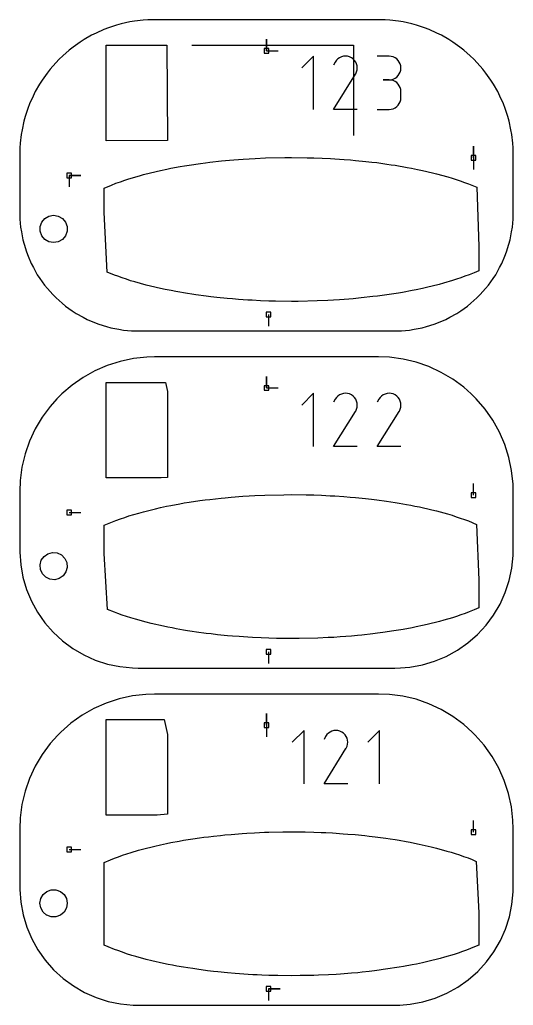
# Model space of a CAD drawing. Extents: x 0 to 570, y 0 to 470.
# Drawn here: x 109.6 to 170.1, y 231.5 to 352.2 of the extents above; entities that cross this region are included whole.
import ezdxf

# ---------------------------------------------------------------- set-up
doc = ezdxf.new("R2010")
doc.units = 0

msp = doc.modelspace()

# ---------------------------------------------------------------- linework, layer by layer
at = {"layer": 'annotation', "color": 1}
for p, q in [((130.699093, 349.084624), (148.12405, 349.084564)), ((139.840742, 348.408601), (139.840742, 349.837351)), ((139.840742, 348.408601), (139.840742, 349.837351)), ((139.840742, 349.837351), (139.840742, 348.408601)), ((148.12405, 349.084564), (150.49905, 349.084574)), ((150.49905, 349.084574), (150.499142, 348.187378)), ((139.840742, 348.408601), (141.269492, 348.408601)), ((150.499142, 348.187378), (150.499082, 338.01899)), ((145.610375, 347.759243), (144.158246, 346.306703)), ((145.610375, 341.227322), (145.610375, 347.759243)), ((148.254707, 347.03292), (148.06423, 346.667532)), ((148.405865, 347.247265), (148.254707, 347.03292)), ((148.587222, 347.426194), (148.405865, 347.247265)), ((148.793261, 347.568273), (148.587222, 347.426194)), ((149.018466, 347.672069), (148.793261, 347.568273)), ((149.257322, 347.73615), (149.018466, 347.672069)), ((149.504313, 347.759083), (149.257322, 347.73615)), ((149.753924, 347.739435), (149.504313, 347.759083)), ((150.000639, 347.675773), (149.753924, 347.739435)), ((150.238942, 347.566664), (150.000639, 347.675773)), ((150.452079, 347.415317), (150.238942, 347.566664)), ((150.238942, 347.566664), (150.238942, 347.566664)), ((150.630284, 347.233701), (150.452079, 347.415317)), ((150.771974, 347.027382), (150.630284, 347.233701)), ((150.875563, 346.801928), (150.771974, 347.027382)), ((150.939467, 346.562903), (150.875563, 346.801928)), ((154.86157, 347.751664), (153.411079, 347.751664)), ((155.122444, 347.728249), (154.86157, 347.751664)), ((155.367917, 347.660769), (155.122444, 347.728249)), ((155.593908, 347.553374), (155.367917, 347.660769)), ((155.796332, 347.410216), (155.593908, 347.553374)), ((155.971107, 347.235444), (155.796332, 347.410216)), ((156.11415, 347.033208), (155.971107, 347.235444)), ((156.221378, 346.807659), (156.11415, 347.033208)), ((156.288709, 346.562947), (156.221378, 346.807659)), ((148.060134, 341.227269), (150.740736, 345.542695)), ((150.740736, 345.542695), (150.74394, 345.54666)), ((150.740736, 345.542695), (150.740736, 345.542695)), ((150.74394, 345.54666), (150.747013, 345.550659)), ((150.747013, 345.550659), (150.749975, 345.554726)), ((150.749975, 345.554726), (150.752846, 345.558894)), ((150.752846, 345.558894), (150.755646, 345.563196)), ((150.755646, 345.563196), (150.758395, 345.567667)), ((150.758395, 345.567667), (150.761114, 345.57234)), ((150.761114, 345.57234), (150.763823, 345.57725)), ((150.763823, 345.57725), (150.766542, 345.582429)), ((150.766542, 345.582429), (150.877224, 345.820071)), ((150.766542, 345.582429), (150.766542, 345.582429)), ((150.877224, 345.820071), (150.941882, 346.066409)), ((150.962102, 346.315875), (150.939467, 346.562903)), ((150.941882, 346.066409), (150.962102, 346.315875)), ((155.971107, 345.367605), (156.11415, 345.570352)), ((156.11415, 345.570352), (156.221378, 345.796615)), ((156.221378, 345.796615), (156.288709, 346.042277)), ((156.312061, 346.303222), (156.288709, 346.562947)), ((156.288709, 346.042277), (156.312061, 346.303222)), ((156.312061, 346.303222), (156.312061, 346.303222)), ((154.86157, 344.850682), (154.1353, 344.850682)), ((154.1353, 344.850682), (154.86157, 344.850682)), ((154.86157, 344.850682), (155.122444, 344.874104)), ((155.122444, 344.827267), (154.86157, 344.850682)), ((154.86157, 344.850682), (154.86157, 344.850682)), ((155.122444, 344.874104), (155.367917, 344.941623)), ((155.367917, 344.759787), (155.122444, 344.827267)), ((155.367917, 344.941623), (155.593908, 345.049124)), ((155.593908, 344.652392), (155.367917, 344.759787)), ((155.593908, 345.049124), (155.796332, 345.19249)), ((155.796332, 344.509234), (155.593908, 344.652392)), ((155.796332, 345.19249), (155.971107, 345.367605)), ((155.971107, 344.334462), (155.796332, 344.509234)), ((156.11415, 344.132226), (155.971107, 344.334462)), ((156.221378, 343.906677), (156.11415, 344.132226)), ((156.288709, 343.661965), (156.221378, 343.906677)), ((156.312061, 343.40224), (156.288709, 343.661965)), ((156.312061, 342.67597), (156.312061, 343.40224)), ((156.312061, 343.40224), (156.312061, 343.40224)), ((155.971107, 341.743579), (156.11415, 341.945801)), ((156.11415, 341.945801), (156.221378, 342.171367)), ((156.221378, 342.171367), (156.288709, 342.416137)), ((156.288709, 342.416137), (156.312061, 342.67597)), ((150.961115, 341.227269), (148.060134, 341.227269)), ((153.411079, 341.227527), (154.86157, 341.227527)), ((154.86157, 341.227527), (155.122444, 341.250929)), ((154.86157, 341.227527), (154.86157, 341.227527)), ((155.122444, 341.250929), (155.367917, 341.318376)), ((155.367917, 341.318376), (155.593908, 341.425726)), ((155.593908, 341.425726), (155.796332, 341.568841)), ((155.796332, 341.568841), (155.971107, 341.743579)), ((165.221245, 335.296268), (165.221245, 336.725018)), ((165.221245, 335.296268), (165.221245, 336.725018)), ((165.221245, 336.725018), (165.221245, 335.296268)), ((165.221245, 335.296268), (165.221245, 333.867518)), ((115.650865, 333.153143), (117.079615, 333.153143)), ((115.650865, 333.153143), (117.079615, 333.153143)), ((117.079615, 333.153143), (115.650865, 333.153143)), ((115.650865, 333.153143), (115.650865, 331.724393)), ((140.072256, 316.089637), (140.072256, 314.660887)), ((139.840742, 307.094957), (139.840742, 308.523707)), ((139.840742, 307.094957), (139.840742, 308.523707)), ((139.840742, 308.523707), (139.840742, 307.094957)), ((139.840742, 307.094957), (141.269492, 307.094957)), ((145.609882, 306.445598), (144.157753, 304.993059)), ((145.609882, 299.913678), (145.609882, 306.445598)), ((148.254214, 305.719275), (148.063737, 305.353888)), ((148.405372, 305.933621), (148.254214, 305.719275)), ((148.586729, 306.112549), (148.405372, 305.933621)), ((148.792767, 306.254628), (148.586729, 306.112549)), ((149.017973, 306.358425), (148.792767, 306.254628)), ((149.256829, 306.422506), (149.017973, 306.358425)), ((149.50382, 306.445439), (149.256829, 306.422506)), ((149.753431, 306.425791), (149.50382, 306.445439)), ((150.000146, 306.362129), (149.753431, 306.425791)), ((150.238449, 306.25302), (150.000146, 306.362129)), ((150.451586, 306.101672), (150.238449, 306.25302)), ((150.238449, 306.25302), (150.238449, 306.25302)), ((150.629791, 305.920056), (150.451586, 306.101672)), ((150.771481, 305.713738), (150.629791, 305.920056)), ((150.87507, 305.488283), (150.771481, 305.713738)), ((153.605652, 305.719275), (153.415175, 305.353888)), ((153.75681, 305.933621), (153.605652, 305.719275)), ((153.938167, 306.112549), (153.75681, 305.933621)), ((154.144206, 306.254628), (153.938167, 306.112549)), ((154.369411, 306.358425), (154.144206, 306.254628)), ((154.608267, 306.422506), (154.369411, 306.358425)), ((154.855258, 306.445439), (154.608267, 306.422506)), ((155.104869, 306.425791), (154.855258, 306.445439)), ((155.351584, 306.362129), (155.104869, 306.425791)), ((155.589887, 306.25302), (155.351584, 306.362129)), ((155.803024, 306.101672), (155.589887, 306.25302)), ((155.589887, 306.25302), (155.589887, 306.25302)), ((155.981229, 305.920056), (155.803024, 306.101672)), ((156.122919, 305.713738), (155.981229, 305.920056)), ((156.226508, 305.488283), (156.122919, 305.713738)), ((150.766049, 304.268784), (150.876731, 304.506427)), ((150.938974, 305.249258), (150.87507, 305.488283)), ((150.876731, 304.506427), (150.941389, 304.752764)), ((150.961609, 305.00223), (150.938974, 305.249258)), ((150.941389, 304.752764), (150.961609, 305.00223)), ((156.117487, 304.268784), (156.228169, 304.506427)), ((156.290412, 305.249258), (156.226508, 305.488283)), ((156.228169, 304.506427), (156.292827, 304.752764)), ((156.313047, 305.00223), (156.290412, 305.249258)), ((156.292827, 304.752764), (156.313047, 305.00223)), ((148.05964, 299.913625), (150.740243, 304.22905)), ((150.740243, 304.22905), (150.743447, 304.233016)), ((150.740243, 304.22905), (150.740243, 304.22905)), ((150.743447, 304.233016), (150.74652, 304.237015)), ((150.74652, 304.237015), (150.749482, 304.241081)), ((150.749482, 304.241081), (150.752353, 304.245249)), ((150.752353, 304.245249), (150.755153, 304.249551)), ((150.755153, 304.249551), (150.757902, 304.254023)), ((150.757902, 304.254023), (150.760621, 304.258696)), ((150.760621, 304.258696), (150.76333, 304.263605)), ((150.76333, 304.263605), (150.766049, 304.268784)), ((150.766049, 304.268784), (150.766049, 304.268784)), ((153.411079, 299.913625), (156.091681, 304.22905)), ((156.091681, 304.22905), (156.094885, 304.233016)), ((156.091681, 304.22905), (156.091681, 304.22905)), ((156.094885, 304.233016), (156.097959, 304.237015)), ((156.097959, 304.237015), (156.10092, 304.241081)), ((156.10092, 304.241081), (156.103791, 304.245249)), ((156.103791, 304.245249), (156.106591, 304.249551)), ((156.106591, 304.249551), (156.10934, 304.254023)), ((156.10934, 304.254023), (156.112059, 304.258696)), ((156.112059, 304.258696), (156.114768, 304.263605)), ((156.114768, 304.263605), (156.117487, 304.268784)), ((156.117487, 304.268784), (156.117487, 304.268784)), ((150.960622, 299.913625), (148.05964, 299.913625)), ((156.312061, 299.913625), (153.411079, 299.913625)), ((165.221245, 293.982624), (165.221245, 295.411374)), ((115.650865, 291.839499), (117.079615, 291.839499)), ((140.072256, 274.775992), (140.072256, 273.347242)), ((139.840742, 265.781312), (139.840742, 267.210062)), ((139.840742, 265.781312), (139.840742, 267.210062)), ((139.840742, 267.210062), (139.840742, 265.781312)), ((139.840742, 265.781312), (139.840742, 264.352562)), ((144.444778, 265.131953), (142.992649, 263.679414)), ((144.444778, 258.600033), (144.444778, 265.131953)), ((147.240268, 264.619976), (147.08911, 264.405631)), ((147.421625, 264.798905), (147.240268, 264.619976)), ((147.627664, 264.940983), (147.421625, 264.798905)), ((147.852869, 265.04478), (147.627664, 264.940983)), ((148.091725, 265.108861), (147.852869, 265.04478)), ((148.338716, 265.131794), (148.091725, 265.108861)), ((148.588327, 265.112146), (148.338716, 265.131794)), ((148.835042, 265.048484), (148.588327, 265.112146)), ((149.073345, 264.939375), (148.835042, 265.048484)), ((149.286482, 264.788028), (149.073345, 264.939375)), ((149.073345, 264.939375), (149.073345, 264.939375)), ((149.464687, 264.606412), (149.286482, 264.788028)), ((149.606377, 264.400093), (149.464687, 264.606412)), ((153.697816, 265.131953), (152.245686, 263.679414)), ((153.697816, 258.600033), (153.697816, 265.131953)), ((147.08911, 264.405631), (146.898633, 264.040243)), ((149.709966, 264.174638), (149.606377, 264.400093)), ((149.77387, 263.935614), (149.709966, 264.174638)), ((149.711627, 263.192782), (149.776285, 263.439119)), ((149.796505, 263.688585), (149.77387, 263.935614)), ((149.776285, 263.439119), (149.796505, 263.688585)), ((146.894537, 258.59998), (149.575139, 262.915406)), ((149.575139, 262.915406), (149.578343, 262.919371)), ((149.575139, 262.915406), (149.575139, 262.915406)), ((149.578343, 262.919371), (149.581417, 262.92337)), ((149.581417, 262.92337), (149.584378, 262.927437)), ((149.584378, 262.927437), (149.587249, 262.931604)), ((149.587249, 262.931604), (149.590049, 262.935907)), ((149.590049, 262.935907), (149.592798, 262.940378)), ((149.592798, 262.940378), (149.595517, 262.945051)), ((149.595517, 262.945051), (149.598226, 262.949961)), ((149.598226, 262.949961), (149.600945, 262.95514)), ((149.600945, 262.95514), (149.711627, 263.192782)), ((149.600945, 262.95514), (149.600945, 262.95514)), ((149.795519, 258.59998), (146.894537, 258.59998)), ((165.221245, 252.668979), (165.221245, 254.097729)), ((115.650865, 250.525854), (117.079615, 250.525854)), ((140.072256, 233.462347), (141.501006, 233.462347)), ((140.072256, 233.462347), (141.501006, 233.462347)), ((141.501006, 233.462347), (140.072256, 233.462347)), ((140.072256, 233.462347), (140.072256, 232.033597))]:
    msp.add_line(p, q, dxfattribs=at)
at = {"layer": 'boundary', "color": 5}
for p, q in [((121.472013, 351.558639), (120.472955, 351.217151)), ((122.050532, 351.70355), (121.472013, 351.558639)), ((123.079009, 351.942214), (122.050532, 351.70355)), ((123.668945, 352.029723), (123.079009, 351.942214)), ((124.716295, 352.163113), (123.668945, 352.029723)), ((125.311969, 352.192376), (124.716295, 352.163113)), ((126.1034, 352.222466), (125.311969, 352.192376)), ((144.900457, 352.222466), (126.1034, 352.222466)), ((153.578094, 352.222466), (144.900457, 352.222466)), ((154.369525, 352.192376), (153.578094, 352.222466)), ((154.965199, 352.163113), (154.369525, 352.192376)), ((156.012547, 352.029723), (154.965199, 352.163113)), ((156.602485, 351.942214), (156.012547, 352.029723)), ((157.630963, 351.70355), (156.602485, 351.942214)), ((158.209483, 351.558639), (157.630963, 351.70355)), ((159.20854, 351.217151), (158.209483, 351.558639)), ((118.412906, 350.320432), (117.503042, 349.784826)), ((118.952039, 350.575423), (118.412906, 350.320432)), ((119.911424, 351.016232), (118.952039, 350.575423)), ((120.472955, 351.217151), (119.911424, 351.016232)), ((159.77007, 351.016232), (159.20854, 351.217151)), ((160.729454, 350.575423), (159.77007, 351.016232)), ((161.268587, 350.320432), (160.729454, 350.575423)), ((162.178452, 349.784826), (161.268587, 350.320432)), ((116.991499, 349.478219), (116.140486, 348.85331)), ((117.503042, 349.784826), (116.991499, 349.478219)), ((162.689995, 349.478219), (162.178452, 349.784826)), ((163.541005, 348.85331), (162.689995, 349.478219)), ((115.66146, 348.498039), (114.878038, 347.790242)), ((116.140486, 348.85331), (115.66146, 348.498039)), ((164.020033, 348.498039), (163.541005, 348.85331)), ((164.803457, 347.790242), (164.020033, 348.498039)), ((114.035627, 346.947832), (113.32783, 346.164408)), ((114.43614, 347.38973), (114.035627, 346.947832)), ((114.878038, 347.790242), (114.43614, 347.38973)), ((165.245355, 347.38973), (164.803457, 347.790242)), ((165.645867, 346.947832), (165.245355, 347.38973)), ((166.353663, 346.164408), (165.645867, 346.947832)), ((112.97256, 345.68538), (112.347649, 344.834369)), ((113.32783, 346.164408), (112.97256, 345.68538)), ((166.708934, 345.68538), (166.353663, 346.164408)), ((167.333842, 344.834369), (166.708934, 345.68538)), ((112.041042, 344.322827), (111.505434, 343.412961)), ((112.347649, 344.834369), (112.041042, 344.322827)), ((167.640449, 344.322827), (167.333842, 344.834369)), ((168.176057, 343.412961), (167.640449, 344.322827)), ((111.505434, 343.412961), (111.250442, 342.873829)), ((168.431049, 342.873829), (168.176057, 343.412961)), ((110.809635, 341.914445), (110.608716, 341.352915)), ((111.250442, 342.873829), (110.809635, 341.914445)), ((168.871859, 341.914445), (168.431049, 342.873829)), ((169.072776, 341.352915), (168.871859, 341.914445)), ((110.608716, 341.352915), (110.267226, 340.353858)), ((169.414263, 340.353858), (169.072776, 341.352915)), ((110.122314, 339.775338), (109.883654, 338.746859)), ((110.267226, 340.353858), (110.122314, 339.775338)), ((169.559174, 339.775338), (169.414263, 340.353858)), ((169.797838, 338.746859), (169.559174, 339.775338)), ((109.796146, 338.156921), (109.662756, 337.109574)), ((109.883654, 338.746859), (109.796146, 338.156921)), ((169.885348, 338.156921), (169.797838, 338.746859)), ((170.018739, 337.109574), (169.885348, 338.156921)), ((109.662756, 337.109574), (109.63349, 336.513899)), ((170.048001, 336.513899), (170.018739, 337.109574)), ((109.63349, 336.513899), (109.603395, 335.722467)), ((170.07809, 335.722467), (170.048001, 336.513899)), ((109.603395, 335.722467), (109.603395, 330.838499)), ((170.07809, 330.838499), (170.07809, 335.722467)), ((109.603395, 330.838499), (109.603395, 328.583822)), ((170.074744, 328.336702), (170.07809, 330.838499)), ((109.603395, 328.583822), (109.606742, 328.336702)), ((109.606742, 328.336702), (109.636185, 327.774943)), ((109.636185, 327.774943), (109.716383, 326.790083)), ((169.965111, 326.790083), (170.045305, 327.774943)), ((170.045305, 327.774943), (170.074744, 328.336702)), ((109.716383, 326.790083), (109.804379, 326.234479)), ((109.804379, 326.234479), (109.990585, 325.264063)), ((169.690905, 325.264063), (169.877111, 326.234479)), ((169.877111, 326.234479), (169.965111, 326.790083)), ((109.990585, 325.264063), (110.136182, 324.7207)), ((169.545313, 324.7207), (169.690905, 325.264063)), ((110.136182, 324.7207), (110.42622, 323.776105)), ((110.42622, 323.776105), (110.62781, 323.250938)), ((169.053683, 323.250938), (169.255276, 323.776105)), ((169.255276, 323.776105), (169.545313, 324.7207)), ((110.62781, 323.250938), (111.018273, 322.34324)), ((168.663222, 322.34324), (169.053683, 323.250938)), ((111.018273, 322.34324), (111.273658, 321.842021)), ((111.273658, 321.842021), (111.759971, 320.981861)), ((167.921522, 320.981861), (168.407837, 321.842021)), ((168.407837, 321.842021), (168.663222, 322.34324)), ((111.759971, 320.981861), (112.066346, 320.510082)), ((112.066346, 320.510082), (112.642813, 319.707543)), ((167.038682, 319.707543), (167.615146, 320.510082)), ((167.615146, 320.510082), (167.921522, 320.981861)), ((112.642813, 319.707543), (112.996825, 319.270374)), ((112.996825, 319.270374), (113.656677, 318.534867)), ((166.024816, 318.534867), (166.68467, 319.270375)), ((166.68467, 319.270375), (167.038682, 319.707543)), ((113.656677, 318.534867), (114.054447, 318.137097)), ((114.054447, 318.137097), (114.789954, 317.477243)), ((164.89154, 317.477243), (165.627047, 318.137097)), ((165.627047, 318.137097), (166.024816, 318.534867)), ((114.789954, 317.477243), (115.22712, 317.123231)), ((115.22712, 317.123231), (116.029661, 316.546768)), ((116.029661, 316.546768), (116.501439, 316.240392)), ((163.180055, 316.240392), (163.651833, 316.546768)), ((163.651833, 316.546768), (164.454371, 317.123231)), ((164.454371, 317.123231), (164.89154, 317.477243)), ((116.501439, 316.240392), (117.361601, 315.754077)), ((117.361601, 315.754077), (117.862819, 315.498695)), ((117.862819, 315.498695), (118.770516, 315.108232)), ((160.910977, 315.108232), (161.818674, 315.498695)), ((161.818674, 315.498695), (162.319893, 315.754077)), ((162.319893, 315.754077), (163.180055, 316.240392)), ((118.770516, 315.108232), (119.295683, 314.906639)), ((119.295683, 314.906639), (120.240279, 314.616603)), ((120.240279, 314.616603), (120.783641, 314.471009)), ((120.783641, 314.471009), (121.754057, 314.284801)), ((121.754057, 314.284801), (122.309662, 314.196803)), ((122.309662, 314.196803), (123.294521, 314.116609)), ((123.294521, 314.116609), (123.85628, 314.087167)), ((123.85628, 314.087167), (145.67358, 314.083821)), ((145.67358, 314.083821), (155.578092, 314.083821)), ((155.578092, 314.083821), (156.386972, 314.116609)), ((156.386972, 314.116609), (157.371833, 314.196803)), ((157.371833, 314.196803), (157.927438, 314.284801)), ((157.927438, 314.284801), (158.897851, 314.471009)), ((158.897851, 314.471009), (159.441214, 314.616604)), ((159.441214, 314.616604), (160.38581, 314.906639)), ((160.38581, 314.906639), (160.910977, 315.108232)), ((123.538198, 310.697951), (121.917111, 310.357606)), ((125.18534, 310.873917), (123.538198, 310.697951)), ((126.1034, 310.908821), (125.18534, 310.873917)), ((143.512035, 310.908821), (126.1034, 310.908821)), ((153.578094, 310.908821), (143.512035, 310.908821)), ((154.928371, 310.852684), (153.578094, 310.908821)), ((156.571349, 310.634455), (154.928371, 310.852684)), ((158.184153, 310.252459), (156.571349, 310.634455)), ((118.818105, 309.199209), (117.371472, 308.392886)), ((120.338435, 309.856333), (118.818105, 309.199209)), ((121.917111, 310.357606), (120.338435, 309.856333)), ((159.750502, 309.710548), (158.184153, 310.252459)), ((161.254579, 309.01419), (159.750502, 309.710548)), ((117.371472, 308.392886), (116.013125, 307.44552)), ((162.681193, 308.170415), (161.254579, 309.01419)), ((164.015944, 307.187738), (162.681193, 308.170415)), ((116.013125, 307.44552), (114.756778, 306.366694)), ((164.924717, 306.366694), (164.015944, 307.187738)), ((114.145531, 305.755447), (113.324486, 304.846675)), ((114.756778, 306.366694), (114.145531, 305.755447)), ((165.535964, 305.755447), (164.924717, 306.366694)), ((166.614789, 304.499097), (165.535964, 305.755447)), ((113.324486, 304.846675), (112.341808, 303.511924)), ((167.562154, 303.140752), (166.614789, 304.499097)), ((112.341808, 303.511924), (111.498031, 302.085308)), ((168.36848, 301.694118), (167.562154, 303.140752)), ((111.498031, 302.085308), (110.801674, 300.581233)), ((169.025603, 300.173791), (168.36848, 301.694118)), ((110.801674, 300.581233), (110.259761, 299.014884)), ((169.526875, 298.595115), (169.025603, 300.173791)), ((110.259761, 299.014884), (109.877768, 297.402078)), ((169.867221, 296.974024), (169.526875, 298.595115)), ((109.877768, 297.402078), (109.65954, 295.759101)), ((170.043186, 295.326884), (169.867221, 296.974024)), ((109.65954, 295.759101), (109.603395, 294.408822)), ((170.07809, 294.408822), (170.043186, 295.326884)), ((109.603395, 294.408822), (109.603395, 289.885603)), ((170.07809, 289.885603), (170.07809, 294.408822)), ((109.603395, 289.885603), (109.603395, 287.270177)), ((170.07809, 287.270177), (170.07809, 289.885603)), ((109.603395, 287.270177), (109.607277, 286.983519)), ((109.607277, 286.983519), (109.721751, 285.431946)), ((169.895652, 285.027294), (170.052768, 286.574384)), ((170.052768, 286.574384), (170.07809, 287.270177)), ((109.721751, 285.431946), (110.001838, 283.901612)), ((169.573617, 283.505875), (169.895652, 285.027294)), ((110.001838, 283.901612), (110.444321, 282.410145)), ((169.090352, 282.027661), (169.573617, 283.505875)), ((110.444321, 282.410145), (111.044078, 280.974731)), ((168.451418, 280.609688), (169.090352, 282.027661)), ((111.044078, 280.974731), (111.794201, 279.611902)), ((167.664155, 279.268301), (168.451418, 280.609688)), ((111.794201, 279.611902), (112.686038, 278.337355)), ((166.737627, 278.018961), (167.664155, 279.268301)), ((112.686038, 278.337355), (113.709297, 277.165772)), ((165.682496, 276.876073), (166.737627, 278.018961)), ((113.709297, 277.165772), (114.852185, 276.110642)), ((164.510914, 275.852812), (165.682496, 276.876073)), ((114.852185, 276.110642), (116.101524, 275.184114)), ((163.236369, 274.960978), (164.510914, 275.852812)), ((116.101524, 275.184114), (117.442913, 274.396852)), ((117.442913, 274.396852), (118.860883, 273.757919)), ((160.438125, 273.611096), (161.873539, 274.210855)), ((161.873539, 274.210855), (163.236369, 274.960978)), ((118.860883, 273.757919), (120.339099, 273.274655)), ((120.339099, 273.274655), (121.860517, 272.952616)), ((121.860517, 272.952616), (123.407606, 272.795501)), ((157.416325, 272.888526), (158.946658, 273.168617)), ((158.946658, 273.168617), (160.438125, 273.611096)), ((123.407606, 272.795501), (124.103401, 272.770177)), ((124.103401, 272.770177), (144.088858, 272.770177)), ((144.088858, 272.770177), (155.578092, 272.770177)), ((155.578092, 272.770177), (156.273887, 272.795501)), ((156.273887, 272.795501), (157.416325, 272.888526)), ((123.40745, 269.36618), (121.78369, 269.011661)), ((125.058711, 269.555458), (123.40745, 269.36618)), ((126.1034, 269.595177), (125.058711, 269.555458)), ((142.123613, 269.595177), (126.1034, 269.595177)), ((153.578094, 269.595177), (142.123613, 269.595177)), ((154.891543, 269.542255), (153.578094, 269.595177)), ((156.540213, 269.326697), (154.891543, 269.542255)), ((158.158824, 268.946279), (156.540213, 269.326697)), ((120.203914, 268.495515), (118.684171, 267.822995)), ((121.78369, 269.011661), (120.203914, 268.495515)), ((159.730934, 268.404864), (158.158824, 268.946279)), ((161.24057, 267.707947), (159.730934, 268.404864)), ((117.239902, 267.000947), (115.885765, 266.037731)), ((118.684171, 267.822995), (117.239902, 267.000947)), ((162.672392, 266.86261), (161.24057, 267.707947)), ((115.885765, 266.037731), (114.635518, 264.943146)), ((164.011856, 265.877438), (162.672392, 266.86261)), ((165.045977, 264.943146), (164.011856, 265.877438)), ((114.255434, 264.563063), (113.321142, 263.528943)), ((114.635518, 264.943146), (114.255434, 264.563063)), ((165.42606, 264.563063), (165.045977, 264.943146)), ((166.520644, 263.312813), (165.42606, 264.563063)), ((113.321142, 263.528943), (112.335968, 262.189478)), ((167.483859, 261.958678), (166.520644, 263.312813)), ((112.335968, 262.189478), (111.490629, 260.757656)), ((168.305911, 260.514407), (167.483859, 261.958678)), ((111.490629, 260.757656), (110.793714, 259.24802)), ((168.978431, 258.994666), (168.305911, 260.514407)), ((110.793714, 259.24802), (110.252295, 257.675911)), ((169.494575, 257.414891), (168.978431, 258.994666)), ((110.252295, 257.675911), (109.871882, 256.057298)), ((169.849094, 255.791127), (169.494575, 257.414891)), ((109.871882, 256.057298), (109.656324, 254.408628)), ((170.038372, 254.139868), (169.849094, 255.791127)), ((109.656324, 254.408628), (109.603395, 253.095177)), ((170.07809, 253.095178), (170.038372, 254.139868)), ((109.603395, 253.095177), (109.603395, 248.932707)), ((170.07809, 248.932707), (170.07809, 253.095178)), ((109.603395, 248.932707), (109.603395, 245.956533)), ((170.07809, 245.956533), (170.07809, 248.932707)), ((109.603395, 245.956533), (109.607813, 245.630335)), ((109.607813, 245.630335), (109.727118, 244.07381)), ((169.914193, 243.82011), (170.060231, 245.373824)), ((170.060231, 245.373824), (170.07809, 245.956533)), ((109.727118, 244.07381), (110.013091, 242.539161)), ((169.601921, 242.291051), (169.914193, 243.82011)), ((110.013091, 242.539161), (110.462423, 241.044185)), ((169.127021, 240.804384), (169.601921, 242.291051)), ((110.462423, 241.044185), (111.069883, 239.606222)), ((168.494998, 239.377356), (169.127021, 240.804384)), ((111.069883, 239.606222), (111.828431, 238.241943)), ((167.713165, 238.02652), (168.494998, 239.377356)), ((111.828431, 238.241943), (112.729263, 236.967168)), ((166.790583, 236.767548), (167.713165, 238.02652)), ((112.729263, 236.967168), (113.761917, 235.796678)), ((165.737946, 235.615048), (166.790583, 236.767548)), ((113.761917, 235.796678), (114.914415, 234.744041)), ((164.567457, 234.582392), (165.737946, 235.615048)), ((114.914415, 234.744041), (116.173388, 233.821461)), ((163.292683, 233.681564), (164.567457, 234.582392)), ((116.173388, 233.821461), (117.524225, 233.039628)), ((161.928403, 232.923015), (163.292683, 233.681564)), ((117.524225, 233.039628), (118.95125, 232.407605)), ((118.95125, 232.407605), (120.437919, 231.932706)), ((120.437919, 231.932706), (121.966977, 231.62043)), ((158.995464, 231.866225), (160.490441, 232.315553)), ((160.490441, 232.315553), (161.928403, 232.923015)), ((121.966977, 231.62043), (123.520691, 231.474393)), ((123.520691, 231.474393), (124.103401, 231.456532)), ((124.103401, 231.456532), (142.504136, 231.456532)), ((142.504136, 231.456532), (155.578092, 231.456532)), ((155.578092, 231.456532), (156.160802, 231.474393)), ((156.160802, 231.474393), (157.460818, 231.580249)), ((157.460818, 231.580249), (158.995464, 231.866225))]:
    msp.add_line(p, q, dxfattribs=at)
at = {"layer": 'hole', "color": 5}
for p, q in [((120.199094, 346.508916), (120.199094, 349.084596)), ((120.199094, 349.084596), (127.613947, 349.084596)), ((127.613947, 349.084596), (127.699093, 337.410784)), ((140.126492, 348.694351), (139.554992, 348.694351)), ((139.554992, 348.694351), (139.554992, 348.122851)), ((139.554992, 348.122851), (140.126492, 348.122851)), ((140.126492, 348.122851), (140.126492, 348.694351)), ((120.199094, 337.548311), (120.199094, 346.508916)), ((120.199094, 337.384596), (120.199094, 337.548311)), ((127.699093, 337.410784), (120.199094, 337.384596)), ((130.364649, 334.409194), (131.755777, 334.616151)), ((131.755777, 334.616151), (132.357684, 334.69841)), ((132.357684, 334.69841), (132.906657, 334.760199)), ((132.906657, 334.760199), (134.338796, 334.921393)), ((134.338796, 334.921393), (135.315422, 335.012117)), ((135.315422, 335.012117), (135.856232, 335.054671)), ((135.856232, 335.054671), (136.999725, 335.144648)), ((136.999725, 335.144648), (137.734847, 335.192437)), ((137.734847, 335.192437), (138.448194, 335.225845)), ((138.448194, 335.225845), (139.714857, 335.285168)), ((139.714857, 335.285168), (142.08282, 335.335402)), ((142.08282, 335.335402), (142.891998, 335.348007)), ((142.891998, 335.348007), (144.832289, 335.317769)), ((144.832289, 335.317769), (145.641167, 335.305163)), ((145.641167, 335.305163), (146.665694, 335.257199)), ((146.665694, 335.257199), (147.674767, 335.209958)), ((147.674767, 335.209958), (148.233181, 335.183815)), ((148.233181, 335.183815), (149.370958, 335.098484)), ((149.370958, 335.098484), (150.119904, 335.039553)), ((150.119904, 335.039553), (150.764129, 334.988861)), ((150.764129, 334.988861), (152.017945, 334.856884)), ((152.017945, 334.856884), (152.74448, 334.775077)), ((152.74448, 334.775077), (153.341516, 334.707851)), ((153.341516, 334.707851), (154.587657, 334.532772)), ((154.587657, 334.532772), (155.106845, 334.455533)), ((165.506995, 335.582018), (164.935495, 335.582018)), ((164.935495, 335.582018), (164.935495, 335.010518)), ((164.935495, 335.010518), (165.506995, 335.010518)), ((165.506995, 335.010518), (165.506995, 335.582018)), ((115.936615, 333.438893), (115.365115, 333.438893)), ((115.365115, 333.438893), (115.365115, 332.867393)), ((115.936615, 332.867393), (115.936615, 333.438893)), ((124.771813, 333.25233), (126.324647, 333.631448)), ((126.324647, 333.631448), (126.83713, 333.751058)), ((126.83713, 333.751058), (127.610966, 333.917992)), ((127.610966, 333.917992), (128.113052, 334.012593)), ((128.113052, 334.012593), (129.270907, 334.230755)), ((129.270907, 334.230755), (129.780824, 334.322337)), ((129.780824, 334.322337), (130.364649, 334.409194)), ((155.106845, 334.455533), (155.6207, 334.379086)), ((155.6207, 334.379086), (157.067098, 334.126255)), ((157.067098, 334.126255), (157.623857, 334.021396)), ((157.623857, 334.021396), (158.350274, 333.884585)), ((158.350274, 333.884585), (158.936125, 333.753564)), ((158.936125, 333.753564), (160.176178, 333.464144)), ((160.176178, 333.464144), (160.688663, 333.344533)), ((160.688663, 333.344533), (162.059557, 332.95363)), ((115.365115, 332.867393), (115.936615, 332.867393)), ((120.834538, 331.963583), (121.393048, 332.186115)), ((121.393048, 332.186115), (121.942032, 332.376685)), ((121.942032, 332.376685), (122.465895, 332.558531)), ((122.465895, 332.558531), (122.967542, 332.732671)), ((122.967542, 332.732671), (124.267936, 333.108726)), ((124.267936, 333.108726), (124.771813, 333.25233)), ((162.059557, 332.95363), (162.585711, 332.803599)), ((162.585711, 332.803599), (163.099879, 332.63393)), ((163.099879, 332.63393), (163.582908, 332.466255)), ((163.582908, 332.466255), (164.089721, 332.29033)), ((164.089721, 332.29033), (164.576265, 332.121432)), ((164.576265, 332.121432), (165.601231, 331.686715)), ((119.941787, 328.606603), (119.941788, 331.584941)), ((119.941788, 331.584941), (120.834538, 331.963583)), ((165.601231, 331.686715), (165.84119, 324.440664)), ((120.313961, 321.304476), (119.941787, 328.606603)), ((112.103885, 326.875117), (112.30314, 327.422572)), ((112.30314, 327.422572), (112.67762, 327.868864)), ((112.67762, 327.868864), (113.182162, 328.160157)), ((113.182162, 328.160157), (113.755901, 328.261323)), ((113.755901, 328.261323), (114.329642, 328.160157)), ((114.329642, 328.160157), (114.834175, 327.868864)), ((114.834175, 327.868864), (115.208655, 327.422572)), ((115.208655, 327.422572), (115.407913, 326.875117)), ((112.103885, 326.292528), (112.103885, 326.875117)), ((112.30314, 325.745073), (112.103885, 326.292528)), ((115.407913, 326.292528), (115.208655, 325.745073)), ((115.407913, 326.875117), (115.407913, 326.292528)), ((112.674996, 325.301407), (112.30314, 325.745073)), ((112.67762, 325.298783), (112.674996, 325.301407)), ((113.182162, 325.00749), (112.67762, 325.298783)), ((113.755901, 324.906322), (113.182162, 325.00749)), ((114.329642, 325.00749), (113.755901, 324.906322)), ((114.834175, 325.298783), (114.329642, 325.00749)), ((115.208655, 325.745073), (114.834175, 325.298783)), ((165.84119, 324.440664), (165.84119, 321.462325)), ((121.206712, 320.925835), (120.313961, 321.304476)), ((165.84119, 321.462325), (165.265589, 321.218197)), ((121.624337, 320.780866), (121.206712, 320.925835)), ((122.16218, 320.594163), (121.624337, 320.780866)), ((122.678492, 320.414934), (122.16218, 320.594163)), ((123.197264, 320.243685), (122.678492, 320.414934)), ((123.72365, 320.093665), (123.197264, 320.243685)), ((125.095331, 319.702734), (123.72365, 320.093665)), ((162.642933, 320.259975), (161.515595, 319.938529)), ((163.130746, 320.424051), (162.642933, 320.259975)), ((163.658825, 320.607363), (163.130746, 320.424051)), ((164.159073, 320.781012), (163.658825, 320.607363)), ((164.657781, 320.960408), (164.159073, 320.781012)), ((165.265589, 321.218197), (164.657781, 320.960408)), ((125.607814, 319.583123), (125.095331, 319.702734)), ((126.848518, 319.293549), (125.607814, 319.583123)), ((127.432435, 319.162912), (126.848518, 319.293549)), ((128.155189, 319.026731), (127.432435, 319.162912)), ((128.716543, 318.920962), (128.155189, 319.026731)), ((130.158345, 318.668764), (128.716543, 318.920962)), ((157.675153, 319.03553), (156.512132, 318.81649)), ((158.175847, 319.12983), (157.675153, 319.03553)), ((158.946857, 319.296206), (158.175847, 319.12983)), ((159.459341, 319.415817), (158.946857, 319.296206)), ((161.012575, 319.795097), (159.459341, 319.415817)), ((161.515595, 319.938529), (161.012575, 319.795097)), ((130.67304, 318.592194), (130.158345, 318.668764)), ((131.195423, 318.514478), (130.67304, 318.592194)), ((132.433306, 318.340344), (131.195423, 318.514478)), ((133.035943, 318.272514), (132.433306, 318.340344)), ((133.765759, 318.190371), (133.035943, 318.272514)), ((135.009618, 318.059211), (133.765759, 318.190371)), ((135.65984, 318.008048), (135.009618, 318.059211)), ((136.413059, 317.94878), (135.65984, 318.008048)), ((137.547776, 317.863591), (136.413059, 317.94878)), ((138.1018, 317.837643), (137.547776, 317.863591)), ((139.117672, 317.790066), (138.1018, 317.837643)), ((140.141807, 317.742102), (139.117672, 317.790066)), ((140.950985, 317.729796), (140.141807, 317.742102)), ((142.891998, 317.700276), (140.950985, 317.729796)), ((143.700875, 317.712583), (142.891998, 317.700276)), ((146.068274, 317.762097), (143.700875, 317.712583)), ((147.338401, 317.821559), (146.068274, 317.762097)), ((148.056209, 317.855165), (147.338401, 317.821559)), ((148.784263, 317.902617), (148.056209, 317.855165)), ((149.929517, 317.992733), (148.784263, 317.902617)), ((150.476364, 318.035762), (149.929517, 317.992733)), ((151.445, 318.125869), (150.476364, 318.035762)), ((152.880778, 318.287534), (151.445, 318.125869)), ((153.431197, 318.349512), (152.880778, 318.287534)), ((154.027154, 318.431108), (153.431197, 318.349512)), ((155.42444, 318.638983), (154.027154, 318.431108)), ((156.004251, 318.725242), (155.42444, 318.638983)), ((156.512132, 318.81649), (156.004251, 318.725242)), ((140.358006, 316.375387), (139.786506, 316.375387)), ((139.786506, 316.375387), (139.786506, 315.803887)), ((139.786506, 315.803887), (140.358006, 315.803887)), ((140.358006, 315.803887), (140.358006, 316.375387)), ((120.199094, 304.633305), (120.199094, 307.770952)), ((120.199094, 307.770952), (120.724131, 307.770952)), ((120.724131, 307.770952), (127.467982, 307.770952)), ((127.467982, 307.770952), (127.699093, 306.652662)), ((140.126492, 307.380707), (139.554992, 307.380707)), ((139.554992, 307.380707), (139.554992, 306.809207)), ((139.554992, 306.809207), (140.126492, 306.809207)), ((140.126492, 306.809207), (140.126492, 307.380707)), ((127.699093, 306.652662), (127.699093, 296.142032)), ((120.199094, 296.270386), (120.199094, 304.633305)), ((120.199094, 296.070952), (120.199094, 296.270386)), ((126.936677, 296.070952), (120.199094, 296.070952)), ((127.699093, 296.142032), (126.936677, 296.070952)), ((132.906657, 293.446554), (134.273236, 293.600369)), ((134.273236, 293.600369), (134.78808, 293.656978)), ((134.78808, 293.656978), (135.526722, 293.715099)), ((135.526722, 293.715099), (136.932615, 293.825723)), ((136.932615, 293.825723), (137.71379, 293.877806)), ((137.71379, 293.877806), (138.409391, 293.910383)), ((138.409391, 293.910383), (139.646545, 293.968324)), ((139.646545, 293.968324), (141.953351, 294.01974)), ((141.953351, 294.01974), (142.891998, 294.034363)), ((142.891998, 294.034363), (144.702869, 294.006141)), ((144.702869, 294.006141), (145.641167, 293.991518)), ((145.641167, 293.991518), (146.597357, 293.946753)), ((146.597357, 293.946753), (147.635949, 293.898131)), ((147.635949, 293.898131), (148.212117, 293.871157)), ((148.212117, 293.871157), (149.303848, 293.79012)), ((149.303848, 293.79012), (150.097926, 293.727637)), ((150.097926, 293.727637), (150.730321, 293.677877)), ((150.730321, 293.677877), (151.952412, 293.550619)), ((151.952412, 293.550619), (152.723339, 293.463813)), ((152.723339, 293.463813), (153.341516, 293.394207)), ((165.506995, 294.268374), (164.935495, 294.268374)), ((164.935495, 294.268374), (164.935495, 293.696874)), ((164.935495, 293.696874), (165.506995, 293.696874)), ((165.506995, 293.696874), (165.506995, 294.268374)), ((124.764159, 291.936504), (126.24265, 292.298666)), ((126.24265, 292.298666), (126.83713, 292.437413)), ((126.83713, 292.437413), (127.590685, 292.600526)), ((127.590685, 292.600526), (128.113052, 292.698949)), ((128.113052, 292.698949), (129.207465, 292.905157)), ((129.207465, 292.905157), (129.773259, 293.007567)), ((129.773259, 293.007567), (130.364649, 293.095549)), ((130.364649, 293.095549), (131.691667, 293.292969)), ((131.691667, 293.292969), (132.344262, 293.383254)), ((132.344262, 293.383254), (132.906657, 293.446554)), ((153.341516, 293.394207), (154.523547, 293.228665)), ((154.523547, 293.228665), (155.0664, 293.147905)), ((155.0664, 293.147905), (155.607202, 293.06745)), ((155.607202, 293.06745), (156.115555, 292.991821)), ((156.115555, 292.991821), (157.003628, 292.824564)), ((157.003628, 292.824564), (157.511746, 292.728866)), ((157.511746, 292.728866), (158.025875, 292.632037)), ((158.025875, 292.632037), (158.567276, 292.526007)), ((158.567276, 292.526007), (160.09418, 292.169637)), ((115.936615, 292.125249), (115.365115, 292.125249)), ((115.365115, 292.125249), (115.365115, 291.553749)), ((115.365115, 291.553749), (115.936615, 291.553749)), ((115.936615, 291.553749), (115.936615, 292.125249)), ((121.3826, 290.868843), (121.942032, 291.063041)), ((121.942032, 291.063041), (122.465895, 291.244887)), ((122.465895, 291.244887), (122.967542, 291.419027)), ((122.967542, 291.419027), (124.205676, 291.777338)), ((124.205676, 291.777338), (124.764159, 291.936504)), ((160.09418, 292.169637), (160.688663, 292.030888)), ((160.688663, 292.030888), (161.997334, 291.657728)), ((161.997334, 291.657728), (162.576556, 291.492565)), ((162.576556, 291.492565), (163.09494, 291.322)), ((163.09494, 291.322), (163.582908, 291.15261)), ((163.582908, 291.15261), (164.089721, 290.976685)), ((119.941787, 286.816424), (119.941788, 290.271297)), ((119.941788, 290.271297), (120.77499, 290.624682)), ((120.77499, 290.624682), (121.3826, 290.868843)), ((164.089721, 290.976685), (164.576265, 290.807788)), ((164.576265, 290.807788), (165.562838, 290.389354)), ((165.562838, 290.389354), (165.84119, 283.603553)), ((112.245643, 285.985624), (112.58142, 286.459017)), ((112.58142, 286.459017), (113.058858, 286.789015)), ((113.058858, 286.789015), (113.620368, 286.935821)), ((113.620368, 286.935821), (114.198227, 286.881726)), ((114.198227, 286.881726), (114.72273, 286.633254)), ((114.72273, 286.633254), (115.130622, 286.220374)), ((115.130622, 286.220374), (115.372703, 285.692888)), ((120.373509, 279.965575), (119.941787, 286.816424)), ((112.092028, 285.42594), (112.245643, 285.985624)), ((112.139097, 284.847469), (112.092028, 285.42594)), ((115.419773, 285.114416), (115.266155, 284.554732)), ((115.372703, 285.692888), (115.419773, 285.114416)), ((112.381177, 284.319982), (112.139097, 284.847469)), ((112.789068, 283.907103), (112.381177, 284.319982)), ((113.313577, 283.658632), (112.789068, 283.907103)), ((114.930379, 284.08134), (114.452945, 283.751342)), ((115.266155, 284.554732), (114.930379, 284.08134)), ((113.891435, 283.604536), (113.313577, 283.658632)), ((114.452945, 283.751342), (113.891435, 283.604536)), ((165.84119, 283.603553), (165.84119, 280.148681)), ((121.206712, 279.61219), (120.373509, 279.965575)), ((121.624337, 279.467221), (121.206712, 279.61219)), ((122.173985, 279.276421), (121.624337, 279.467221)), ((122.691107, 279.096911), (122.173985, 279.276421)), ((123.206419, 278.927431), (122.691107, 279.096911)), ((163.130746, 279.110407), (162.642933, 278.94633)), ((163.670972, 279.297935), (163.130746, 279.110407)), ((164.170169, 279.471219), (163.670972, 279.297935)), ((164.670823, 279.652295), (164.170169, 279.471219)), ((165.303983, 279.920836), (164.670823, 279.652295)), ((165.84119, 280.148681), (165.303983, 279.920836)), ((123.78591, 278.762276), (123.206419, 278.927431)), ((125.095331, 278.389089), (123.78591, 278.762276)), ((125.689811, 278.250341), (125.095331, 278.389089)), ((127.217143, 277.89387), (125.689811, 278.250341)), ((127.753671, 277.788741), (127.217143, 277.89387)), ((128.267203, 277.691981), (127.753671, 277.788741)), ((158.19594, 277.819969), (157.675153, 277.721885)), ((158.946857, 277.982561), (158.19594, 277.819969)), ((159.541339, 278.12131), (158.946857, 277.982561)), ((161.020187, 278.483623), (159.541339, 278.12131)), ((161.577818, 278.642627), (161.020187, 278.483623)), ((162.642933, 278.94633), (161.577818, 278.642627)), ((128.779968, 277.595367), (128.267203, 277.691981)), ((129.66742, 277.428156), (128.779968, 277.595367)), ((130.171698, 277.353133), (129.66742, 277.428156)), ((130.71459, 277.272368), (130.171698, 277.353133)), ((131.259526, 277.191297), (130.71459, 277.272368)), ((132.433306, 277.0267), (131.259526, 277.191297)), ((133.057294, 276.956467), (132.433306, 277.0267)), ((133.831312, 276.869348), (133.057294, 276.956467)), ((135.043707, 276.742884), (133.831312, 276.869348)), ((135.682104, 276.692652), (135.043707, 276.742884)), ((136.480168, 276.629855), (135.682104, 276.692652)), ((137.568354, 276.548982), (136.480168, 276.629855)), ((148.851372, 276.594253), (148.076795, 276.542485)), ((150.263306, 276.705353), (148.851372, 276.594253)), ((151.003825, 276.763621), (150.263306, 276.705353)), ((151.510527, 276.819602), (151.003825, 276.763621)), ((152.880778, 276.97389), (151.510527, 276.819602)), ((153.444225, 277.037335), (152.880778, 276.97389)), ((154.091257, 277.127), (153.444225, 277.037335)), ((155.42444, 277.325339), (154.091257, 277.127)), ((156.011675, 277.412702), (155.42444, 277.325339)), ((156.575584, 277.514796), (156.011675, 277.412702)), ((157.675153, 277.721885), (156.575584, 277.514796)), ((138.141082, 276.522159), (137.568354, 276.548982)), ((139.185983, 276.473222), (138.141082, 276.522159)), ((140.141807, 276.428458), (139.185983, 276.473222)), ((141.080453, 276.414182), (140.141807, 276.428458)), ((142.891998, 276.386632), (141.080453, 276.414182)), ((143.830295, 276.400907), (142.891998, 276.386632)), ((146.136611, 276.451652), (143.830295, 276.400907)), ((147.377698, 276.509755), (146.136611, 276.451652)), ((148.076795, 276.542485), (147.377698, 276.509755)), ((140.358006, 275.061742), (139.786506, 275.061742)), ((139.786506, 275.061742), (139.786506, 274.490242)), ((139.786506, 274.490242), (140.358006, 274.490242)), ((140.358006, 274.490242), (140.358006, 275.061742)), ((120.199094, 262.757694), (120.199094, 266.457307)), ((120.199094, 266.457307), (120.818168, 266.457307)), ((120.818168, 266.457307), (127.322016, 266.457307)), ((127.322016, 266.457307), (127.699093, 264.632731)), ((140.126492, 266.067062), (139.554992, 266.067062)), ((139.554992, 266.067062), (139.554992, 265.495562)), ((140.126492, 265.495562), (140.126492, 266.067062)), ((127.699093, 264.632731), (127.699093, 254.87328)), ((139.554992, 265.495562), (140.126492, 265.495562)), ((120.199094, 254.99246), (120.199094, 262.757694)), ((120.199094, 254.757307), (120.199094, 254.99246)), ((127.699093, 254.87328), (126.455151, 254.757307)), ((126.455151, 254.757307), (120.199094, 254.757307)), ((134.748542, 252.340222), (135.526722, 252.401455)), ((135.526722, 252.401455), (136.865505, 252.506797)), ((136.865505, 252.506797), (137.419164, 252.550362)), ((137.419164, 252.550362), (138.370588, 252.594921)), ((138.370588, 252.594921), (139.578234, 252.65148)), ((139.578234, 252.65148), (140.141807, 252.677874)), ((140.141807, 252.677874), (141.823883, 252.704078)), ((141.823883, 252.704078), (142.891998, 252.720718)), ((142.891998, 252.720718), (144.573449, 252.694514)), ((144.573449, 252.694514), (145.641167, 252.677874)), ((145.641167, 252.677874), (146.529019, 252.636308)), ((146.529019, 252.636308), (147.092804, 252.609914)), ((147.092804, 252.609914), (147.917378, 252.571311)), ((147.917378, 252.571311), (149.236738, 252.481756)), ((149.236738, 252.481756), (149.790396, 252.438191)), ((149.790396, 252.438191), (150.696513, 252.366892)), ((165.506995, 252.954729), (164.935495, 252.954729)), ((164.935495, 252.954729), (164.935495, 252.383229)), ((165.506995, 252.383229), (165.506995, 252.954729)), ((126.83713, 251.123769), (127.570404, 251.28306)), ((127.570404, 251.28306), (128.113052, 251.385304)), ((128.113052, 251.385304), (129.144023, 251.579559)), ((129.144023, 251.579559), (129.66742, 251.678176)), ((129.66742, 251.678176), (130.253286, 251.765337)), ((130.253286, 251.765337), (130.794632, 251.845872)), ((130.794632, 251.845872), (131.627558, 251.969787)), ((131.627558, 251.969787), (132.156464, 252.048472)), ((132.156464, 252.048472), (132.726027, 252.112579)), ((132.726027, 252.112579), (133.355919, 252.183477)), ((133.355919, 252.183477), (134.207677, 252.279345)), ((134.207677, 252.279345), (134.748542, 252.340222)), ((150.696513, 252.366892), (151.886878, 252.244353)), ((151.886878, 252.244353), (152.42753, 252.183477)), ((152.42753, 252.183477), (153.160957, 252.100893)), ((153.160957, 252.100893), (154.459437, 251.924558)), ((154.459437, 251.924558), (154.988343, 251.845872)), ((154.988343, 251.845872), (155.593703, 251.755813)), ((155.593703, 251.755813), (156.115555, 251.678176)), ((156.115555, 251.678176), (156.940159, 251.522873)), ((156.940159, 251.522873), (157.463781, 251.424255)), ((157.463781, 251.424255), (157.979043, 251.327212)), ((157.979043, 251.327212), (158.560831, 251.213867)), ((158.560831, 251.213867), (160.012183, 250.87513)), ((164.935495, 252.383229), (165.506995, 252.383229)), ((115.936615, 250.811604), (115.365115, 250.811604)), ((115.365115, 250.811604), (115.365115, 250.240104)), ((115.365115, 250.240104), (115.936615, 250.240104)), ((115.936615, 250.240104), (115.936615, 250.811604)), ((122.200056, 249.838962), (122.716927, 250.018384)), ((122.716927, 250.018384), (123.258992, 250.193889)), ((123.258992, 250.193889), (124.143417, 250.445949)), ((124.143417, 250.445949), (124.657061, 250.592336)), ((124.657061, 250.592336), (126.160653, 250.965883)), ((126.160653, 250.965883), (126.83713, 251.123769)), ((160.012183, 250.87513), (160.688663, 250.717244)), ((160.688663, 250.717244), (161.935112, 250.361826)), ((161.935112, 250.361826), (162.44845, 250.21545)), ((162.44845, 250.21545), (162.944461, 250.060592)), ((162.944461, 250.060592), (163.479661, 249.874806)), ((119.941787, 245.026246), (119.941788, 248.957652)), ((119.941788, 248.957652), (120.715442, 249.285782)), ((120.715442, 249.285782), (121.206711, 249.494143)), ((121.206711, 249.494143), (121.694052, 249.66331)), ((121.694052, 249.66331), (122.200056, 249.838962)), ((163.479661, 249.874806), (163.993097, 249.696581)), ((163.993097, 249.696581), (164.546563, 249.50445)), ((164.546563, 249.50445), (165.02563, 249.303553)), ((165.02563, 249.303553), (165.524444, 249.091993)), ((165.524444, 249.091993), (165.84119, 242.766443)), ((112.470862, 245.034811), (112.91715, 245.409291)), ((112.91715, 245.409291), (113.464606, 245.608549)), ((113.464606, 245.608549), (114.047198, 245.608549)), ((114.047198, 245.608549), (114.594651, 245.409291)), ((114.594651, 245.409291), (115.040942, 245.034811)), ((112.078402, 243.956534), (112.179565, 244.530272)), ((112.179564, 243.382795), (112.078402, 243.956534)), ((112.179565, 244.530272), (112.470862, 245.034811)), ((115.040942, 245.034811), (115.332237, 244.530272)), ((115.332237, 244.530272), (115.433402, 243.956534)), ((115.433402, 243.956534), (115.332237, 243.382795)), ((119.941787, 238.835036), (119.941787, 245.026246)), ((112.470862, 242.878256), (112.179564, 243.382795)), ((112.903556, 242.513294), (112.470862, 242.878256)), ((115.040942, 242.878256), (114.594651, 242.503776)), ((115.332237, 243.382795), (115.040942, 242.878256)), ((165.84119, 242.766443), (165.84119, 238.835036)), ((112.91715, 242.503776), (112.903556, 242.513294)), ((113.464606, 242.304519), (112.91715, 242.503776)), ((114.047198, 242.304519), (113.464606, 242.304519)), ((114.594651, 242.503776), (114.047198, 242.304519)), ((120.433057, 238.626675), (119.941787, 238.835036)), ((121.206712, 238.298546), (120.433057, 238.626675)), ((121.624337, 238.153577), (121.206712, 238.298546)), ((122.18579, 237.958678), (121.624337, 238.153577)), ((122.703721, 237.778887), (122.18579, 237.958678)), ((163.840932, 238.043289), (163.317066, 237.86144)), ((164.325429, 238.211473), (163.840932, 238.043289)), ((164.853317, 238.416051), (164.325429, 238.211473)), ((165.342376, 238.623476), (164.853317, 238.416051)), ((165.84119, 238.835036), (165.342376, 238.623476)), ((123.334525, 237.577278), (122.703721, 237.778887)), ((123.84817, 237.430887), (123.334525, 237.577278)), ((125.095331, 237.075445), (123.84817, 237.430887)), ((125.771808, 236.917559), (125.095331, 237.075445)), ((127.223558, 236.578728), (125.771808, 236.917559)), ((159.623337, 236.826803), (158.946857, 236.668917)), ((161.126702, 237.200349), (159.623337, 236.826803)), ((161.640041, 237.346724), (161.126702, 237.200349)), ((162.816311, 237.687611), (161.640041, 237.346724)), ((163.317066, 237.86144), (162.816311, 237.687611)), ((127.800404, 236.466292), (127.223558, 236.578728)), ((128.320137, 236.368363), (127.800404, 236.466292)), ((128.843393, 236.269772), (128.320137, 236.368363)), ((129.66742, 236.114511), (128.843393, 236.269772)), ((130.185051, 236.037502), (129.66742, 236.114511)), ((130.79478, 235.946792), (130.185051, 236.037502)), ((131.323629, 235.868116), (130.79478, 235.946792)), ((132.615529, 235.692545), (131.323629, 235.868116)), ((133.356052, 235.609196), (132.615529, 235.692545)), ((133.896865, 235.548325), (133.356052, 235.609196)), ((135.077797, 235.426557), (133.896865, 235.548325)), ((151.576055, 235.513336), (151.035456, 235.452465)), ((152.427394, 235.609196), (151.576055, 235.513336)), ((153.062926, 235.680755), (152.427394, 235.609196)), ((153.626512, 235.744215), (153.062926, 235.680755)), ((154.155359, 235.822892), (153.626512, 235.744215)), ((154.988193, 235.946792), (154.155359, 235.822892)), ((155.5346, 236.028082), (154.988193, 235.946792)), ((156.115555, 236.114511), (155.5346, 236.028082)), ((156.639036, 236.213102), (156.115555, 236.114511)), ((157.675153, 236.40824), (156.639036, 236.213102)), ((158.216033, 236.510109), (157.675153, 236.40824)), ((158.946857, 236.668917), (158.216033, 236.510109)), ((135.99363, 235.354494), (135.077797, 235.426557)), ((136.547277, 235.31093), (135.99363, 235.354494)), ((137.588933, 235.234374), (136.547277, 235.31093)), ((138.180365, 235.206675), (137.588933, 235.234374)), ((138.690726, 235.182772), (138.180365, 235.206675)), ((139.254295, 235.156378), (138.690726, 235.182772)), ((140.141807, 235.114813), (139.254295, 235.156378)), ((141.209922, 235.098569), (140.141807, 235.114813)), ((142.891998, 235.072987), (141.209922, 235.098569)), ((143.959716, 235.089231), (142.891998, 235.072987)), ((145.641167, 235.114813), (143.959716, 235.089231)), ((146.204948, 235.141207), (145.641167, 235.114813)), ((147.416995, 235.19795), (146.204948, 235.141207)), ((148.364835, 235.242325), (147.416995, 235.19795)), ((148.91848, 235.285889), (148.364835, 235.242325)), ((150.263306, 235.391708), (148.91848, 235.285889)), ((151.035456, 235.452465), (150.263306, 235.391708)), ((140.358006, 233.748097), (139.786506, 233.748097)), ((139.786506, 233.748097), (139.786506, 233.176597)), ((139.786506, 233.176597), (140.358006, 233.176597)), ((140.358006, 233.176597), (140.358006, 233.748097))]:
    msp.add_line(p, q, dxfattribs=at)

doc.saveas('drawing.dxf')
